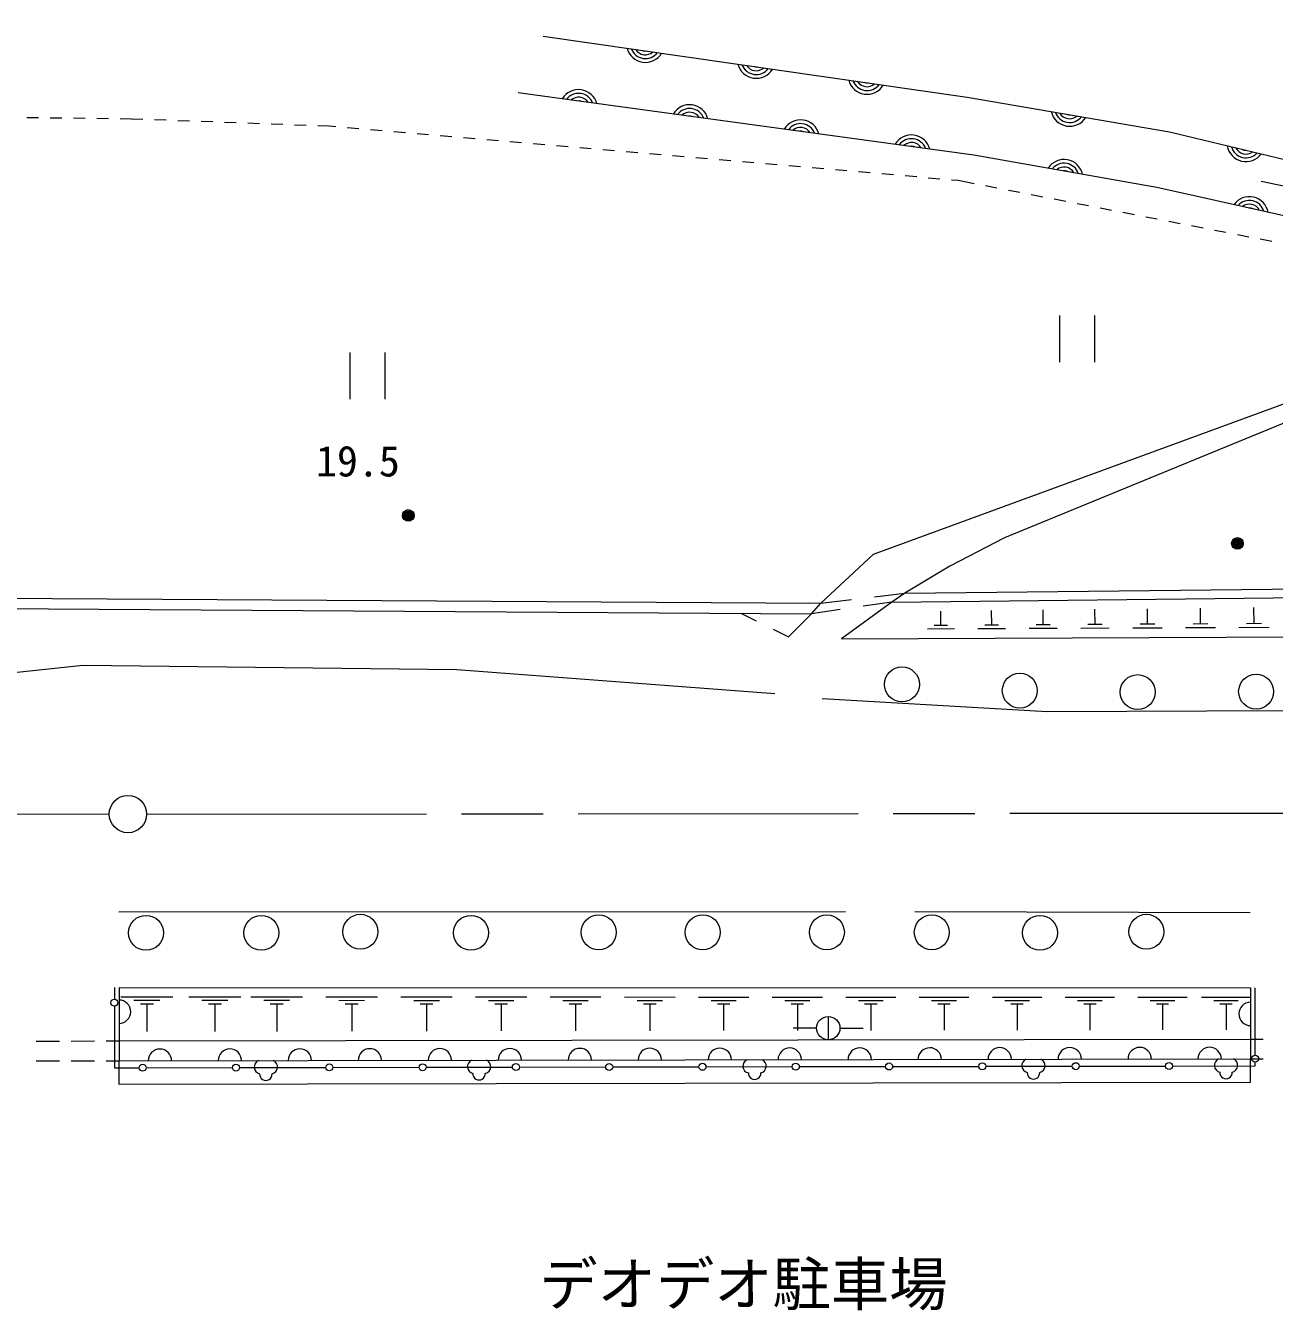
# Model space of a CAD drawing. Units: millimetres, scale not verified. Extents: x 40000 to 680000, y 20000 to 380000.
# Drawn here: x 473550 to 527076, y 261881 to 316951 of the extents above; entities that cross this region are included whole.
import ezdxf
from ezdxf.enums import TextEntityAlignment as Align

# ---------------------------------------------------------------- set-up
doc = ezdxf.new("R2010")
doc.units = ezdxf.units.MM
doc.header["$LTSCALE"] = 1000
doc.linetypes.add('CHAIN', pattern=[18.5, 12, -1.5, 3.5, -1.5])
for name, color, linetype, lineweight in [('M-BGD', 7, 'Continuous', 13), ('M-BMK', 2, 'CHAIN', 13), ('M-BMK-SRVR', 3, 'Continuous', 13), ('M-STR-STRD', 7, 'Continuous', 13)]:
    doc.layers.add(name, color=color, linetype=linetype, lineweight=lineweight)
doc.styles.add('ＭＳ ゴシック', font='')
doc.styles.get('ＭＳ ゴシック').set_extended_font_data('MS Gothic')

msp = doc.modelspace()

# ---------------------------------------------------------------- linework, layer by layer
at = {"layer": 'M-BGD'}
for p, q in [((473596, 313018), (474096, 313012)), ((474596, 313006), (475096, 313000)), ((475596, 312994), (476096, 312988)), ((476596, 312982), (477096, 312976)), ((477596, 312970), (478091, 312964)), ((478091, 312964), (478578, 312946)), ((479077, 312928), (479577, 312910)), ((480077, 312892), (480576, 312873)), ((481076, 312855), (481576, 312837)), ((482075, 312818), (482575, 312800)), ((483075, 312782), (483574, 312763)), ((484074, 312745), (484574, 312727)), ((485073, 312708), (485573, 312690)), ((486073, 312672), (486560, 312654)), ((486560, 312654), (486838, 312630)), ((487336, 312587), (487834, 312544)), ((488332, 312501), (488830, 312458)), ((489329, 312415), (489827, 312372)), ((490325, 312329), (490823, 312286)), ((491321, 312243), (491819, 312200)), ((492318, 312157), (492816, 312114)), ((493314, 312071), (493812, 312028)), ((494310, 311985), (494808, 311942)), ((495306, 311899), (495805, 311856)), ((496303, 311813), (496801, 311770)), ((497299, 311727), (497797, 311684)), ((498295, 311641), (498793, 311598)), ((499292, 311555), (499790, 311512)), ((500288, 311469), (500786, 311426)), ((501284, 311382), (501782, 311339)), ((502280, 311296), (502779, 311253)), ((503277, 311210), (503775, 311167)), ((504273, 311124), (504771, 311081)), ((505269, 311038), (505767, 310995)), ((506266, 310952), (506764, 310909)), ((507262, 310866), (507760, 310823)), ((508258, 310780), (508756, 310737)), ((509254, 310694), (509753, 310651)), ((510251, 310608), (510749, 310565)), ((511247, 310522), (511745, 310479)), ((512243, 310436), (512742, 310393)), ((513240, 310350), (513518, 310326)), ((513518, 310326), (514205, 310193)), ((514696, 310097), (515187, 310002)), ((526506, 310282), (528955, 309779)), ((515678, 309907), (516168, 309811)), ((516659, 309716), (517150, 309620)), ((517641, 309525), (518132, 309430)), ((518623, 309334), (519113, 309239)), ((519604, 309144), (520095, 309048)), ((520586, 308953), (521077, 308858)), ((521568, 308762), (522058, 308667)), ((522549, 308572), (523040, 308476)), ((523531, 308381), (524022, 308285)), ((524512, 308190), (525003, 308095)), ((525494, 307999), (525985, 307904)), ((526476, 307809), (526967, 307713)), ((517874, 304533), (517874, 302533)), ((519374, 304533), (519374, 302533)), ((487446, 302937), (487446, 300937)), ((488946, 302937), (488946, 300937)), ((511243, 292625), (568119, 293256)), ((453367, 292530), (507643, 292192)), ((509940, 292468), (511243, 292625)), ((510682, 292236), (568123, 292873)), ((453365, 292080), (507234, 291744)), ((508463, 291919), (507234, 291744)), ((507643, 292192), (508947, 292349)), ((510682, 292236), (509453, 292061)), ((514960, 291254), (514957, 291883)), ((517163, 291266), (517160, 291908)), ((519389, 291279), (519386, 291932)), ((521638, 291291), (521635, 291957)), ((523911, 291304), (523908, 291983)), ((526207, 291317), (526204, 292008)), ((504209, 291763), (504869, 291436)), ((506245, 290755), (507234, 291744)), ((512780, 291242), (512777, 291859)), ((505586, 291082), (506245, 290755)), ((508518, 290670), (568243, 290919)), ((513359, 291090), (512202, 291085)), ((513069, 291243), (512491, 291241)), ((515551, 291099), (514371, 291094)), ((515255, 291255), (514665, 291253)), ((517765, 291108), (516562, 291103)), ((517463, 291268), (516862, 291265)), ((520002, 291118), (518776, 291113)), ((519695, 291280), (519082, 291277)), ((522263, 291127), (521014, 291122)), ((521950, 291292), (521326, 291290)), ((524548, 291137), (523275, 291131)), ((524229, 291305), (523592, 291302)), ((526856, 291146), (525560, 291141)), ((526532, 291318), (525883, 291315)), ((477351, 275720), (477352, 275220)), ((477551, 275721), (526052, 275703)), ((477551, 275721), (477554, 272578)), ((526052, 275703), (526055, 272659)), ((526255, 272817), (526252, 275704)), ((477352, 274920), (477354, 272278)), ((477627, 275321), (479864, 275320)), ((478186, 275171), (479305, 275171)), ((478465, 275022), (479025, 275022)), ((478745, 275022), (478745, 273828)), ((480547, 275319), (482775, 275319)), ((481104, 275171), (482218, 275170)), ((481382, 275022), (481939, 275022)), ((481661, 275022), (481660, 273834)), ((483200, 275318), (485418, 275318)), ((483755, 275170), (484864, 275170)), ((484032, 275022), (484586, 275022)), ((484309, 275022), (484309, 273840)), ((486423, 275317), (488631, 275316)), ((486975, 275170), (488079, 275169)), ((487251, 275023), (487803, 275022)), ((487527, 275022), (487526, 273845)), ((489636, 275316), (491834, 275315)), ((490185, 275169), (491284, 275169)), ((490460, 275023), (491010, 275022)), ((490735, 275023), (490734, 273850)), ((492839, 275315), (495027, 275314)), ((493386, 275169), (494480, 275168)), ((493659, 275023), (494207, 275023)), ((493933, 275023), (493933, 273856)), ((496032, 275314), (498211, 275313)), ((496577, 275168), (497666, 275168)), ((496849, 275023), (497394, 275023)), ((497122, 275023), (497121, 273861)), ((499216, 275313), (501385, 275312)), ((499758, 275168), (500843, 275167)), ((500029, 275023), (500572, 275023)), ((500300, 275023), (500300, 273866)), ((502390, 275311), (504549, 275311)), ((502930, 275167), (504010, 275167)), ((503200, 275023), (503740, 275023)), ((503470, 275023), (503469, 273871)), ((505554, 275310), (507704, 275309)), ((506092, 275167), (507167, 275166)), ((506360, 275023), (506898, 275023)), ((506629, 275023), (506629, 273877)), ((508709, 275309), (510849, 275308)), ((509244, 275166), (510314, 275166)), ((509512, 275023), (510047, 275023)), ((509779, 275023), (509779, 273882)), ((511854, 275308), (513985, 275307)), ((512387, 275166), (513452, 275165)), ((512653, 275023), (513186, 275023)), ((512919, 275023), (512919, 273887)), ((514990, 275307), (517111, 275306)), ((515520, 275165), (516581, 275165)), ((515785, 275024), (516315, 275023)), ((516050, 275024), (516050, 273892)), ((518116, 275306), (520227, 275305)), ((518644, 275165), (519699, 275164)), ((518908, 275024), (519435, 275024)), ((519171, 275024), (519171, 273897)), ((521232, 275304), (523335, 275304)), ((521758, 275164), (522809, 275164)), ((522020, 275024), (522546, 275024)), ((522283, 275024), (522283, 273902)), ((523959, 275303), (526052, 275303)), ((524483, 275164), (525529, 275163)), ((524744, 275024), (525267, 275024)), ((525006, 275024), (525005, 273908)), ((507956, 274479), (507956, 273479)), ((507456, 273979), (506456, 273979)), ((508456, 273979), (509456, 273979)), ((474003, 273422), (475003, 273424)), ((475503, 273425), (476503, 273427)), ((477003, 273427), (477553, 273428)), ((477553, 273428), (526054, 273509)), ((526054, 273509), (526604, 273510)), ((477554, 272578), (526055, 272659)), ((526051, 271659), (526055, 272659)), ((526055, 272659), (526605, 272660)), ((474004, 272572), (475004, 272574)), ((475504, 272575), (476504, 272577)), ((477004, 272577), (477554, 272578)), ((477354, 272278), (478413, 272280)), ((477548, 272578), (477549, 271578)), ((478713, 272280), (482413, 272286)), ((482713, 272287), (486413, 272293)), ((486713, 272294), (490413, 272300)), ((490713, 272300), (494413, 272306)), ((494713, 272307), (498413, 272313)), ((498713, 272313), (502413, 272320)), ((502713, 272320), (506413, 272326)), ((506713, 272327), (510413, 272333)), ((510713, 272333), (514413, 272339)), ((514713, 272340), (518413, 272346)), ((518713, 272347), (522413, 272353)), ((522713, 272353), (526255, 272359)), ((526255, 272359), (526255, 272517)), ((477549, 271578), (526051, 271659))]:
    msp.add_line(p, q, dxfattribs=at)
for points in [[(495726, 316508), (513914, 313887), (522585, 312399), (533660, 309748), (538173, 309138), (542016, 309177), (544203, 309561), (549701, 312892), (554569, 316951)], [(556825, 311288), (551711, 309958), (543523, 306780), (540715, 306514), (538232, 306573), (534803, 307165), (522033, 310017), (514200, 311406), (494661, 314067)], [(507234, 291744), (507643, 292192), (509898, 294289), (531772, 302306), (545133, 306868)], [(546000, 306317), (531240, 301449), (515514, 294995), (513169, 293784), (511243, 292625), (510682, 292236), (508518, 290670)]]:
    msp.add_lwpolyline(points, dxfattribs=at)
for centre, radius in [((489953, 295954), 250), ((489953, 295954), 204), ((489953, 295954), 159), ((489953, 295954), 114), ((489953, 295954), 68.2), ((489953, 295954), 22.7), ((525494, 294757), 250), ((525494, 294757), 204), ((525494, 294757), 159), ((525494, 294757), 114), ((525494, 294757), 68.2), ((525494, 294757), 22.7), ((511111, 288714), 750), ((516166, 288448), 750), ((521220, 288381), 750), ((526297, 288404), 750), ((478711, 278063), 750), ((483655, 278063), 750), ((487897, 278107), 750), ((492641, 278063), 750), ((498117, 278085), 750), ((502573, 278085), 750), ((507894, 278085), 750), ((512394, 278085), 750), ((517028, 278063), 750), ((521595, 278107), 750), ((477352, 275070), 150), ((507956, 273979), 500), ((526255, 272667), 150), ((478563, 272280), 150), ((482563, 272287), 150), ((486563, 272293), 150), ((490563, 272300), 150), ((494563, 272307), 150), ((498563, 272313), 150), ((502563, 272320), 150), ((506563, 272326), 150), ((510563, 272333), 150), ((514563, 272340), 150), ((518563, 272346), 150), ((522563, 272353), 150)]:
    msp.add_circle(centre, radius, dxfattribs=at)
for centre, radius, start, end in [((500114, 316191), 812, 194.4203, 329.1805), ((500114, 316191), 650, 200.536, 323.0647), ((500114, 316191), 488, 211.6687, 311.932), ((500114, 316191), 325, 245.858, 277.7428), ((504865, 315507), 812, 194.4203, 329.1805), ((504865, 315507), 650, 200.536, 323.0647), ((504865, 315507), 488, 211.6687, 311.932), ((504865, 315507), 325, 245.858, 277.7428), ((509616, 314822), 812, 194.4203, 329.1805), ((509616, 314822), 650, 200.536, 323.0647), ((509616, 314822), 488, 211.6687, 311.932), ((509616, 314822), 325, 245.858, 277.7428), ((497254, 313398), 812, 14.8663, 149.6266), ((497254, 313398), 650, 20.9821, 143.5108), ((497254, 313398), 488, 32.1148, 132.3781), ((497254, 313398), 325, 66.3041, 98.1888), ((502011, 312751), 812, 14.8663, 149.6266), ((502011, 312751), 650, 20.9821, 143.5108), ((502011, 312751), 488, 32.1148, 132.3781), ((502011, 312751), 325, 66.3041, 98.1888), ((506767, 312103), 812, 14.8663, 149.6266), ((518303, 313451), 812, 192.8833, 327.6435), ((518303, 313451), 650, 198.999, 321.5277), ((518303, 313451), 488, 210.1317, 310.395), ((518303, 313451), 325, 244.321, 276.2058), ((506767, 312103), 650, 20.9821, 143.5108), ((506767, 312103), 488, 32.1148, 132.3781), ((506767, 312103), 325, 66.3041, 98.1888), ((511523, 311455), 812, 14.8663, 149.6266), ((511523, 311455), 650, 20.9821, 143.5108), ((511523, 311455), 488, 32.1148, 132.3781), ((511523, 311455), 325, 66.3041, 98.1888), ((525861, 311936), 812, 189.1608, 323.921), ((525861, 311936), 650, 195.2766, 317.8053), ((525861, 311936), 488, 206.4092, 306.6726), ((518062, 310404), 812, 12.5626, 147.3228), ((525861, 311936), 325, 240.5985, 272.4833), ((518062, 310404), 650, 18.6783, 141.207), ((518062, 310404), 488, 29.811, 130.0744), ((518062, 310404), 325, 64.0003, 95.8851), ((526008, 308809), 812, 10.0279, 144.7882), ((526008, 308809), 650, 16.1437, 138.6724), ((526008, 308809), 488, 27.2764, 127.5397), ((526008, 308809), 325, 61.4656, 93.3504), ((477552, 274682), 500, 270.0526, 90.0526), ((526053, 274587), 500, 90.0526, 270.0526), ((521304, 272651), 500, 0.095, 180.095), ((524304, 272656), 500, 0.095, 180.095), ((479304, 272581), 500, 0.095, 180.095), ((482304, 272586), 500, 0.095, 180.095), ((485304, 272591), 500, 0.095, 180.095), ((488304, 272596), 500, 0.095, 180.095), ((491304, 272601), 500, 0.095, 180.095), ((492785, 272329), 299, 113.4484, 257.2818), ((493187, 272329), 299, 282.7182, 66.5516), ((494304, 272606), 500, 0.095, 180.095), ((497304, 272611), 500, 0.095, 180.095), ((500304, 272616), 500, 0.095, 180.095), ((503304, 272621), 500, 0.095, 180.095), ((504595, 272348), 299, 113.4484, 257.2818), ((504997, 272348), 299, 282.7182, 66.5516), ((506304, 272626), 500, 0.095, 180.095), ((509304, 272631), 500, 0.095, 180.095), ((512304, 272636), 500, 0.095, 180.095), ((515304, 272641), 500, 0.095, 180.095), ((516550, 272368), 299, 113.4484, 257.2818), ((516952, 272368), 299, 282.7182, 66.5516), ((518304, 272646), 500, 0.095, 180.095), ((524805, 272382), 299, 113.4484, 257.2818), ((525207, 272382), 299, 282.7182, 66.5516), ((483645, 272314), 299, 113.4484, 257.2818), ((484046, 272314), 299, 282.7182, 66.5516), ((504796, 272040), 267, 176.5286, 3.4714), ((516751, 272060), 267, 176.5286, 3.4714), ((525006, 272074), 267, 176.5286, 3.4714), ((483845, 272005), 267, 176.5286, 3.4714), ((492986, 272021), 267, 176.5286, 3.4714)]:
    msp.add_arc(centre, radius, start, end, dxfattribs=at)
at = {"layer": 'M-BMK'}
for p, q in [((378261, 283396), (477132, 283154)), ((478732, 283153), (576832, 283243))]:
    msp.add_line(p, q, dxfattribs=at)
at = {"layer": 'M-BMK-SRVR'}
msp.add_circle((477932, 283152), 800, dxfattribs=at)
at = {"layer": 'M-STR-STRD'}
for p, q in [((477548, 278961), (508700, 278971)), ((511660, 278971), (526045, 278941))]:
    msp.add_line(p, q, dxfattribs=at)
for points in [[(454284, 287428), (456180, 287428), (475999, 289540), (492028, 289357), (505662, 288326)], [(507691, 288110), (517334, 287545), (568646, 287761)]]:
    msp.add_lwpolyline(points, dxfattribs=at)

# ---------------------------------------------------------------- texts
at = {"layer": 'M-BGD', "style": 'ＭＳ ゴシック'}
msp.add_text('19.5', height=1320, dxfattribs=at).set_placement((485996, 297231), align=Align.BOTTOM_LEFT)
msp.add_text('デオデオ駐車場', height=1833, dxfattribs=at).set_placement((504316, 261541), align=Align.BOTTOM_CENTER)

doc.saveas('drawing.dxf')
